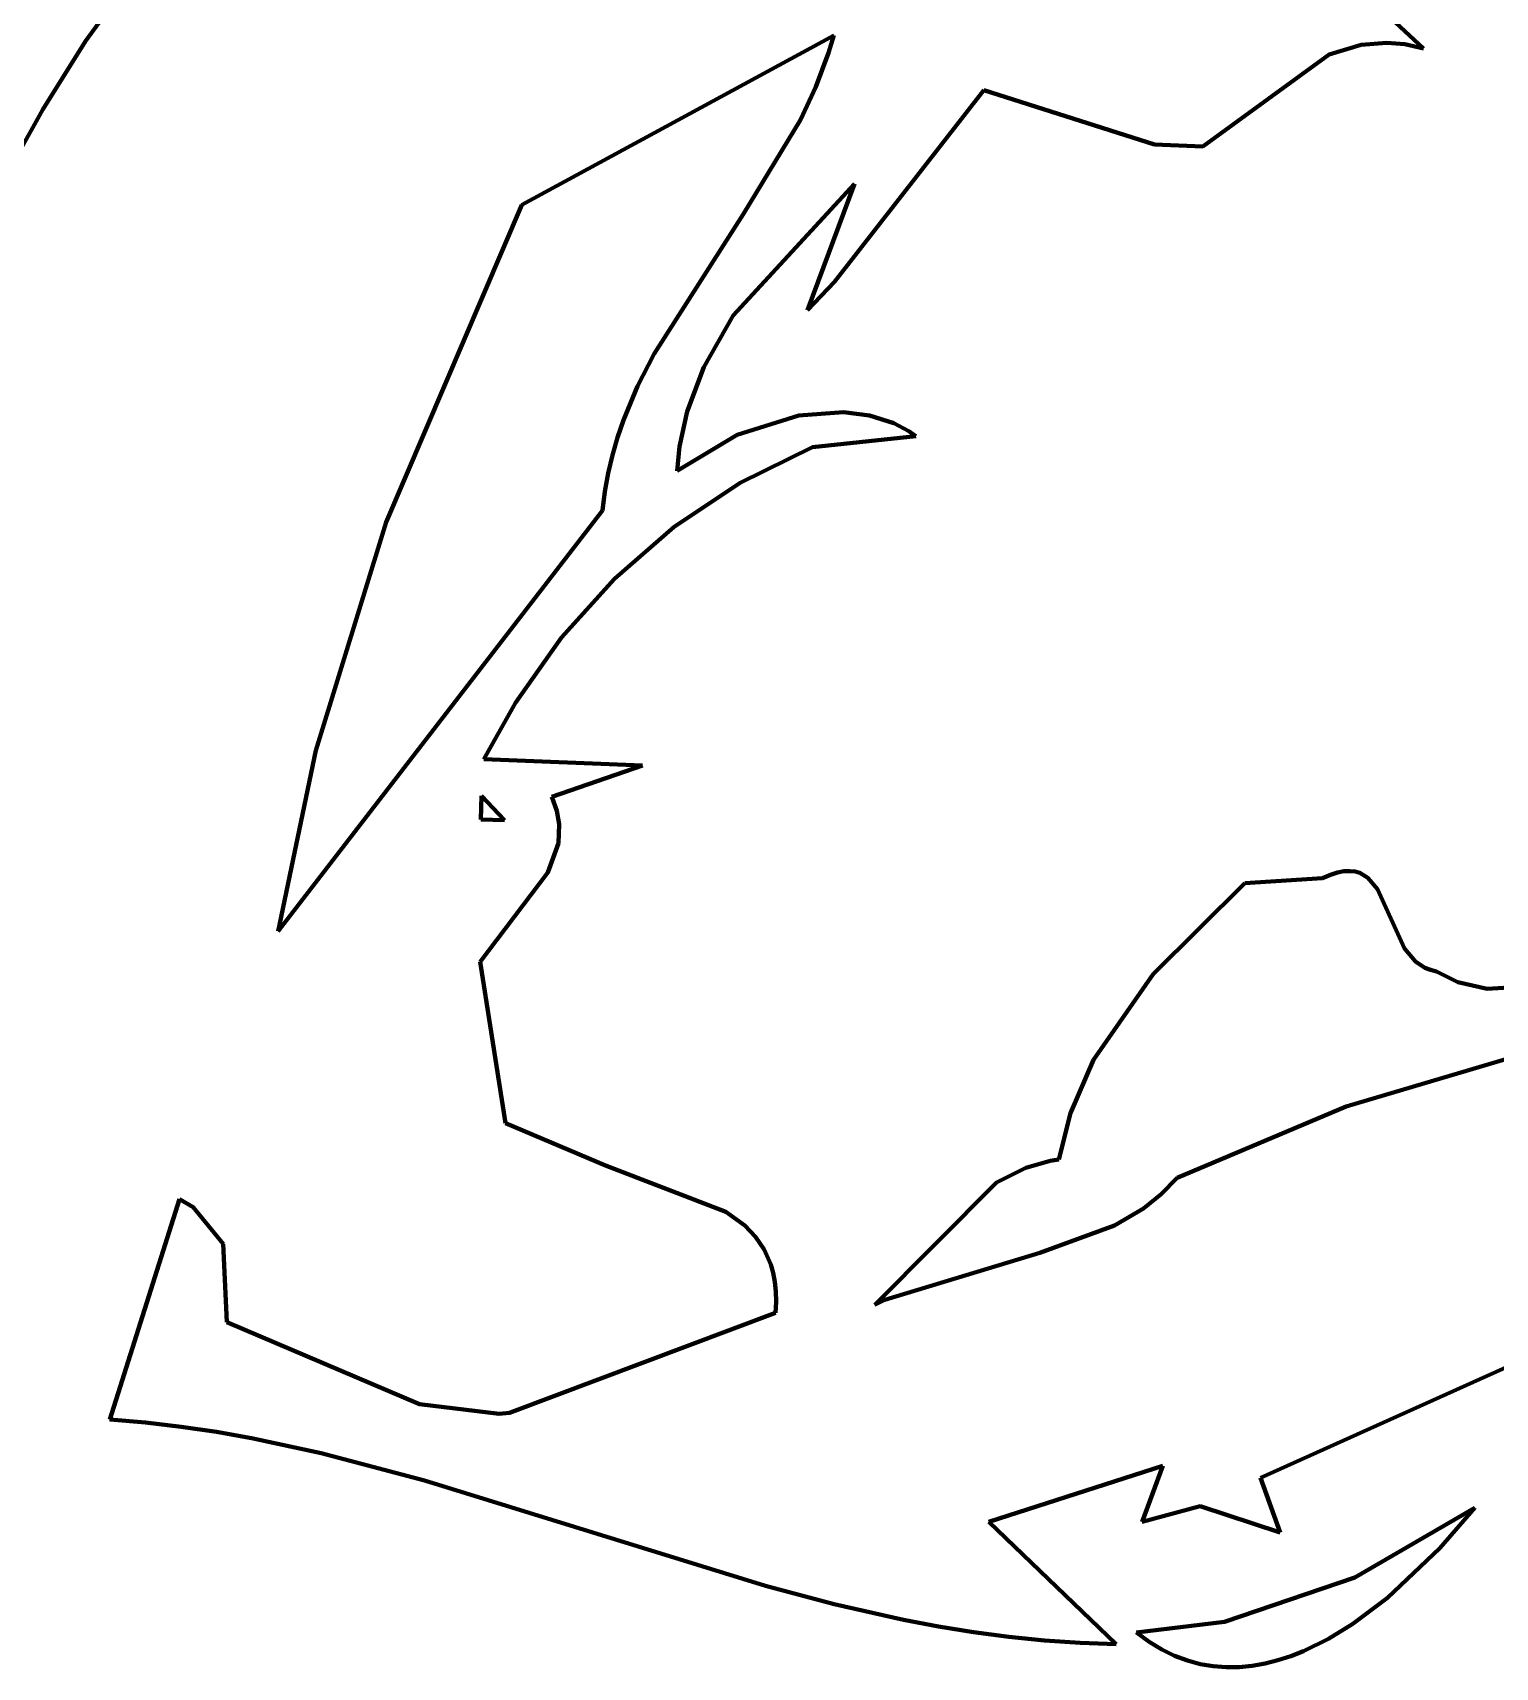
# Model space of a CAD drawing. Header units: millimetres. Extents: x 0 to 10.4, y 0 to 8.6.
# Drawn here: x 4.078 to 4.619, y 1.02 to 1.625 of the extents above; entities that cross this region are included whole.
import ezdxf

# ---------------------------------------------------------------- set-up
doc = ezdxf.new("R2010")
doc.units = ezdxf.units.MM
doc.layers.add('color#010101ff', color=7, linetype='CONTINUOUS', lineweight=100)
doc.layers.add('color#ffffffff', color=7, linetype='CONTINUOUS', lineweight=100)

msp = doc.modelspace()

# ---------------------------------------------------------------- linework, layer by layer
at = {"layer": 'color#010101ff'}
for p, q in [((4.09721, 1.62236), (4.12642, 1.6626)), ((4.5484, 1.66082), (4.59285, 1.61966)), ((4.08139, 1.59703), (4.09721, 1.62236)), ((4.37441, 1.62446), (4.25882, 1.56173)), ((4.37247, 1.61798), (4.37441, 1.62446)), ((4.36773, 1.60538), (4.37247, 1.61798)), ((4.55787, 1.61733), (4.51104, 1.58331)), ((4.56973, 1.62096), (4.55787, 1.61733)), ((4.57923, 1.62175), (4.56973, 1.62096)), ((4.58589, 1.62119), (4.57923, 1.62175)), ((4.59285, 1.61966), (4.58589, 1.62119)), ((4.36202, 1.59321), (4.36773, 1.60538)), ((4.42996, 1.6042), (4.37463, 1.53321)), ((4.49317, 1.58406), (4.42996, 1.6042)), ((4.07172, 1.57953), (4.08139, 1.59703)), ((4.34096, 1.55835), (4.36202, 1.59321)), ((4.51104, 1.58331), (4.49317, 1.58406)), ((4.3821, 1.56948), (4.3371, 1.52079)), ((4.3647, 1.52272), (4.3821, 1.56948)), ((4.25882, 1.56173), (4.20859, 1.44422)), ((4.30781, 1.50659), (4.34096, 1.55835)), ((4.37463, 1.53321), (4.3647, 1.52272)), ((4.3371, 1.52079), (4.32625, 1.50165)), ((4.30172, 1.49451), (4.30781, 1.50659)), ((4.32625, 1.50165), (4.32009, 1.48522)), ((4.29652, 1.48202), (4.30172, 1.49451)), ((4.32009, 1.48522), (4.31726, 1.47223)), ((4.33864, 1.47655), (4.36145, 1.48369)), ((4.36145, 1.48369), (4.37801, 1.48492)), ((4.37801, 1.48492), (4.38757, 1.48371)), ((4.38757, 1.48371), (4.39658, 1.48083)), ((4.29431, 1.47561), (4.29652, 1.48202)), ((4.39658, 1.48083), (4.40218, 1.47789)), ((4.40218, 1.47789), (4.40483, 1.47609)), ((4.29241, 1.46905), (4.29431, 1.47561)), ((4.31633, 1.46325), (4.33864, 1.47655)), ((4.31726, 1.47223), (4.31633, 1.46325)), ((4.36645, 1.472), (4.33978, 1.45876)), ((4.40483, 1.47609), (4.36645, 1.472)), ((4.29082, 1.46236), (4.29241, 1.46905)), ((4.28958, 1.45551), (4.29082, 1.46236)), ((4.28871, 1.4485), (4.28958, 1.45551)), ((4.33978, 1.45876), (4.31531, 1.44242)), ((4.16854, 1.29277), (4.28871, 1.4485)), ((4.20859, 1.44422), (4.1825, 1.35958)), ((4.31531, 1.44242), (4.29318, 1.42323)), ((4.29318, 1.42323), (4.27352, 1.40144)), ((4.27352, 1.40144), (4.25649, 1.37729)), ((4.25649, 1.37729), (4.24483, 1.35645)), ((4.1825, 1.35958), (4.16854, 1.29277)), ((4.24483, 1.35645), (4.30359, 1.35407)), ((4.30359, 1.35407), (4.26998, 1.34253)), ((4.24391, 1.3429), (4.24367, 1.33411)), ((4.25247, 1.33388), (4.24391, 1.3429)), ((4.26998, 1.34253), (4.27184, 1.33734)), ((4.24367, 1.33411), (4.25247, 1.33388)), ((4.27184, 1.33734), (4.27272, 1.33239)), ((4.27272, 1.33239), (4.27243, 1.32534)), ((4.27243, 1.32534), (4.26851, 1.31446)), ((4.26851, 1.31446), (4.2434, 1.28142)), ((4.55544, 1.31242), (4.55833, 1.31363)), ((4.55833, 1.31363), (4.56096, 1.31445)), ((4.56096, 1.31445), (4.56335, 1.3149)), ((4.56335, 1.3149), (4.56551, 1.31501)), ((4.56551, 1.31501), (4.56746, 1.3148)), ((4.56746, 1.3148), (4.56922, 1.3143)), ((4.56922, 1.3143), (4.57224, 1.31251)), ((4.49269, 1.2768), (4.52666, 1.31048)), ((4.52666, 1.31048), (4.55544, 1.31242)), ((4.57224, 1.31251), (4.57579, 1.30825)), ((4.57579, 1.30825), (4.58584, 1.28626)), ((4.58584, 1.28626), (4.58988, 1.28145)), ((4.2434, 1.28142), (4.25283, 1.22168)), ((4.58988, 1.28145), (4.59335, 1.27916)), ((4.59335, 1.27916), (4.59537, 1.27838)), ((4.59537, 1.27838), (4.5976, 1.27786)), ((4.5976, 1.27786), (4.60556, 1.2739)), ((4.47061, 1.24513), (4.49269, 1.2768)), ((4.60556, 1.2739), (4.6164, 1.27135)), ((4.6164, 1.27135), (4.6357, 1.27257)), ((4.70862, 1.27082), (4.56423, 1.22778)), ((4.4621, 1.22535), (4.47061, 1.24513)), ((4.45779, 1.20818), (4.4621, 1.22535)), ((4.56423, 1.22778), (4.50161, 1.20143)), ((4.25283, 1.22168), (4.28983, 1.20592)), ((4.28983, 1.20592), (4.33435, 1.18883)), ((4.43471, 1.19966), (4.4455, 1.20505)), ((4.4455, 1.20505), (4.45456, 1.20763)), ((4.45456, 1.20763), (4.45779, 1.20818)), ((4.3896, 1.15433), (4.43471, 1.19966)), ((4.50161, 1.20143), (4.49561, 1.1953)), ((4.13207, 1.19348), (4.10624, 1.1119)), ((4.13707, 1.19057), (4.13207, 1.19348)), ((4.49561, 1.1953), (4.48908, 1.19008)), ((4.14819, 1.177), (4.13707, 1.19057)), ((4.33435, 1.18883), (4.34143, 1.18372)), ((4.48908, 1.19008), (4.47842, 1.18372)), ((4.34143, 1.18372), (4.3454, 1.1796)), ((4.47842, 1.18372), (4.45071, 1.17366)), ((4.14959, 1.14799), (4.14819, 1.177)), ((4.3454, 1.1796), (4.34864, 1.17482)), ((4.34864, 1.17482), (4.35106, 1.16927)), ((4.35106, 1.16927), (4.35194, 1.16618)), ((4.45071, 1.17366), (4.39334, 1.15625)), ((4.35194, 1.16618), (4.35256, 1.16287)), ((4.35256, 1.16287), (4.35294, 1.15932)), ((4.35294, 1.15932), (4.35304, 1.15552)), ((4.39334, 1.15625), (4.3896, 1.15433)), ((4.35286, 1.15145), (4.25432, 1.11435)), ((4.35304, 1.15552), (4.35286, 1.15145)), ((4.221, 1.11752), (4.14959, 1.14799)), ((4.5324, 1.09024), (4.6439, 1.14041)), ((4.25051, 1.11399), (4.221, 1.11752)), ((4.25432, 1.11435), (4.25051, 1.11399)), ((4.10624, 1.1119), (4.11948, 1.11078)), ((4.11948, 1.11078), (4.13264, 1.10923)), ((4.13264, 1.10923), (4.14571, 1.10729)), ((4.14571, 1.10729), (4.1587, 1.105)), ((4.1587, 1.105), (4.18448, 1.09947)), ((4.18448, 1.09947), (4.22275, 1.08934)), ((4.43181, 1.07402), (4.49631, 1.09475)), ((4.49631, 1.09475), (4.48865, 1.07405)), ((4.53976, 1.07003), (4.5324, 1.09024)), ((4.22275, 1.08934), (4.34909, 1.05032)), ((4.48865, 1.07405), (4.51009, 1.07975)), ((4.51009, 1.07975), (4.53976, 1.07003)), ((4.61179, 1.07917), (4.56737, 1.05342)), ((4.59884, 1.06424), (4.61179, 1.07917)), ((4.479, 1.02873), (4.43181, 1.07402)), ((4.57951, 1.04592), (4.59884, 1.06424)), ((4.56737, 1.05342), (4.51917, 1.03692)), ((4.34909, 1.05032), (4.37456, 1.04355)), ((4.37456, 1.04355), (4.40023, 1.03774)), ((4.56661, 1.03622), (4.57951, 1.04592)), ((4.40023, 1.03774), (4.41316, 1.03528)), ((4.41316, 1.03528), (4.42616, 1.03315)), ((4.51917, 1.03692), (4.48658, 1.03304)), ((4.55761, 1.0307), (4.56661, 1.03622)), ((4.42616, 1.03315), (4.43923, 1.0314)), ((4.43923, 1.0314), (4.4524, 1.03006)), ((4.4524, 1.03006), (4.46565, 1.02916)), ((4.46565, 1.02916), (4.479, 1.02873)), ((4.48658, 1.03304), (4.49121, 1.0296)), ((4.49121, 1.0296), (4.49589, 1.02673)), ((4.54836, 1.02613), (4.55761, 1.0307)), ((4.49589, 1.02673), (4.50061, 1.02441)), ((4.50061, 1.02441), (4.50536, 1.02261)), ((4.53892, 1.02273), (4.54366, 1.02428)), ((4.54366, 1.02428), (4.54836, 1.02613)), ((4.50536, 1.02261), (4.51015, 1.02132)), ((4.51015, 1.02132), (4.51494, 1.0205)), ((4.51494, 1.0205), (4.51975, 1.02013)), ((4.51975, 1.02013), (4.52456, 1.0202)), ((4.52456, 1.0202), (4.52937, 1.02067)), ((4.52937, 1.02067), (4.53416, 1.02152)), ((4.53416, 1.02152), (4.53892, 1.02273))]:
    msp.add_line(p, q, dxfattribs=at)
at = {"layer": 'color#ffffffff'}
for p, q in [((4.12642, 1.6626), (4.09721, 1.62236)), ((4.59285, 1.61966), (4.5484, 1.66082)), ((4.09721, 1.62236), (4.08139, 1.59703)), ((4.25882, 1.56173), (4.37441, 1.62446)), ((4.37441, 1.62446), (4.37247, 1.61798)), ((4.37247, 1.61798), (4.36773, 1.60538)), ((4.51104, 1.58331), (4.55787, 1.61733)), ((4.55787, 1.61733), (4.56973, 1.62096)), ((4.56973, 1.62096), (4.57923, 1.62175)), ((4.57923, 1.62175), (4.58589, 1.62119)), ((4.58589, 1.62119), (4.59285, 1.61966)), ((4.36773, 1.60538), (4.36202, 1.59321)), ((4.37463, 1.53321), (4.42996, 1.6042)), ((4.42996, 1.6042), (4.49317, 1.58406)), ((4.08139, 1.59703), (4.07172, 1.57953)), ((4.36202, 1.59321), (4.34096, 1.55835)), ((4.49317, 1.58406), (4.51104, 1.58331)), ((4.3371, 1.52079), (4.3821, 1.56948)), ((4.3821, 1.56948), (4.3647, 1.52272)), ((4.20859, 1.44422), (4.25882, 1.56173)), ((4.34096, 1.55835), (4.30781, 1.50659)), ((4.3647, 1.52272), (4.37463, 1.53321)), ((4.32625, 1.50165), (4.3371, 1.52079)), ((4.30781, 1.50659), (4.30172, 1.49451)), ((4.32009, 1.48522), (4.32625, 1.50165)), ((4.30172, 1.49451), (4.29652, 1.48202)), ((4.31726, 1.47223), (4.32009, 1.48522)), ((4.36145, 1.48369), (4.33864, 1.47655)), ((4.37801, 1.48492), (4.36145, 1.48369)), ((4.38757, 1.48371), (4.37801, 1.48492)), ((4.39658, 1.48083), (4.38757, 1.48371)), ((4.29652, 1.48202), (4.29431, 1.47561)), ((4.40218, 1.47789), (4.39658, 1.48083)), ((4.40483, 1.47609), (4.40218, 1.47789)), ((4.29431, 1.47561), (4.29241, 1.46905)), ((4.33864, 1.47655), (4.31633, 1.46325)), ((4.31633, 1.46325), (4.31726, 1.47223)), ((4.33978, 1.45876), (4.36645, 1.472)), ((4.36645, 1.472), (4.40483, 1.47609)), ((4.29241, 1.46905), (4.29082, 1.46236)), ((4.29082, 1.46236), (4.28958, 1.45551)), ((4.28958, 1.45551), (4.28871, 1.4485)), ((4.31531, 1.44242), (4.33978, 1.45876)), ((4.28871, 1.4485), (4.16854, 1.29277)), ((4.1825, 1.35958), (4.20859, 1.44422)), ((4.29318, 1.42323), (4.31531, 1.44242)), ((4.27352, 1.40144), (4.29318, 1.42323)), ((4.25649, 1.37729), (4.27352, 1.40144)), ((4.24483, 1.35645), (4.25649, 1.37729)), ((4.16854, 1.29277), (4.1825, 1.35958)), ((4.30359, 1.35407), (4.24483, 1.35645)), ((4.26998, 1.34253), (4.30359, 1.35407)), ((4.24367, 1.33411), (4.24391, 1.3429)), ((4.24391, 1.3429), (4.25247, 1.33388)), ((4.27184, 1.33734), (4.26998, 1.34253)), ((4.25247, 1.33388), (4.24367, 1.33411)), ((4.27272, 1.33239), (4.27184, 1.33734)), ((4.27243, 1.32534), (4.27272, 1.33239)), ((4.26851, 1.31446), (4.27243, 1.32534)), ((4.2434, 1.28142), (4.26851, 1.31446)), ((4.55833, 1.31363), (4.55544, 1.31242)), ((4.56096, 1.31445), (4.55833, 1.31363)), ((4.56335, 1.3149), (4.56096, 1.31445)), ((4.56551, 1.31501), (4.56335, 1.3149)), ((4.56746, 1.3148), (4.56551, 1.31501)), ((4.56922, 1.3143), (4.56746, 1.3148)), ((4.57224, 1.31251), (4.56922, 1.3143)), ((4.52666, 1.31048), (4.49269, 1.2768)), ((4.55544, 1.31242), (4.52666, 1.31048)), ((4.57579, 1.30825), (4.57224, 1.31251)), ((4.58584, 1.28626), (4.57579, 1.30825)), ((4.58988, 1.28145), (4.58584, 1.28626)), ((4.25283, 1.22168), (4.2434, 1.28142)), ((4.59335, 1.27916), (4.58988, 1.28145)), ((4.59537, 1.27838), (4.59335, 1.27916)), ((4.5976, 1.27786), (4.59537, 1.27838)), ((4.60556, 1.2739), (4.5976, 1.27786)), ((4.49269, 1.2768), (4.47061, 1.24513)), ((4.6164, 1.27135), (4.60556, 1.2739)), ((4.6357, 1.27257), (4.6164, 1.27135)), ((4.56423, 1.22778), (4.70862, 1.27082)), ((4.47061, 1.24513), (4.4621, 1.22535)), ((4.4621, 1.22535), (4.45779, 1.20818)), ((4.50161, 1.20143), (4.56423, 1.22778)), ((4.28983, 1.20592), (4.25283, 1.22168)), ((4.33435, 1.18883), (4.28983, 1.20592)), ((4.4455, 1.20505), (4.43471, 1.19966)), ((4.45456, 1.20763), (4.4455, 1.20505)), ((4.45779, 1.20818), (4.45456, 1.20763)), ((4.43471, 1.19966), (4.3896, 1.15433)), ((4.49561, 1.1953), (4.50161, 1.20143)), ((4.10624, 1.1119), (4.13207, 1.19348)), ((4.13207, 1.19348), (4.13707, 1.19057)), ((4.48908, 1.19008), (4.49561, 1.1953)), ((4.13707, 1.19057), (4.14819, 1.177)), ((4.34143, 1.18372), (4.33435, 1.18883)), ((4.47842, 1.18372), (4.48908, 1.19008)), ((4.3454, 1.1796), (4.34143, 1.18372)), ((4.45071, 1.17366), (4.47842, 1.18372)), ((4.14819, 1.177), (4.14959, 1.14799)), ((4.34864, 1.17482), (4.3454, 1.1796)), ((4.35106, 1.16927), (4.34864, 1.17482)), ((4.35194, 1.16618), (4.35106, 1.16927)), ((4.39334, 1.15625), (4.45071, 1.17366)), ((4.35256, 1.16287), (4.35194, 1.16618)), ((4.35294, 1.15932), (4.35256, 1.16287)), ((4.35304, 1.15552), (4.35294, 1.15932)), ((4.3896, 1.15433), (4.39334, 1.15625)), ((4.25432, 1.11435), (4.35286, 1.15145)), ((4.35286, 1.15145), (4.35304, 1.15552)), ((4.14959, 1.14799), (4.221, 1.11752)), ((4.6439, 1.14041), (4.5324, 1.09024)), ((4.221, 1.11752), (4.25051, 1.11399)), ((4.25051, 1.11399), (4.25432, 1.11435)), ((4.11948, 1.11078), (4.10624, 1.1119)), ((4.13264, 1.10923), (4.11948, 1.11078)), ((4.14571, 1.10729), (4.13264, 1.10923)), ((4.1587, 1.105), (4.14571, 1.10729)), ((4.18448, 1.09947), (4.1587, 1.105)), ((4.22275, 1.08934), (4.18448, 1.09947)), ((4.49631, 1.09475), (4.43181, 1.07402)), ((4.48865, 1.07405), (4.49631, 1.09475)), ((4.5324, 1.09024), (4.53976, 1.07003)), ((4.34909, 1.05032), (4.22275, 1.08934)), ((4.51009, 1.07975), (4.48865, 1.07405)), ((4.53976, 1.07003), (4.51009, 1.07975)), ((4.56737, 1.05342), (4.61179, 1.07917)), ((4.61179, 1.07917), (4.59884, 1.06424)), ((4.43181, 1.07402), (4.479, 1.02873)), ((4.59884, 1.06424), (4.57951, 1.04592)), ((4.51917, 1.03692), (4.56737, 1.05342)), ((4.37456, 1.04355), (4.34909, 1.05032)), ((4.40023, 1.03774), (4.37456, 1.04355)), ((4.57951, 1.04592), (4.56661, 1.03622)), ((4.41316, 1.03528), (4.40023, 1.03774)), ((4.42616, 1.03315), (4.41316, 1.03528)), ((4.48658, 1.03304), (4.51917, 1.03692)), ((4.56661, 1.03622), (4.55761, 1.0307)), ((4.43923, 1.0314), (4.42616, 1.03315)), ((4.4524, 1.03006), (4.43923, 1.0314)), ((4.46565, 1.02916), (4.4524, 1.03006)), ((4.479, 1.02873), (4.46565, 1.02916)), ((4.49121, 1.0296), (4.48658, 1.03304)), ((4.49589, 1.02673), (4.49121, 1.0296)), ((4.55761, 1.0307), (4.54836, 1.02613)), ((4.50061, 1.02441), (4.49589, 1.02673)), ((4.50536, 1.02261), (4.50061, 1.02441)), ((4.54366, 1.02428), (4.53892, 1.02273)), ((4.54836, 1.02613), (4.54366, 1.02428)), ((4.51015, 1.02132), (4.50536, 1.02261)), ((4.51494, 1.0205), (4.51015, 1.02132)), ((4.51975, 1.02013), (4.51494, 1.0205)), ((4.52456, 1.0202), (4.51975, 1.02013)), ((4.52937, 1.02067), (4.52456, 1.0202)), ((4.53416, 1.02152), (4.52937, 1.02067)), ((4.53892, 1.02273), (4.53416, 1.02152))]:
    msp.add_line(p, q, dxfattribs=at)

doc.saveas('drawing.dxf')
